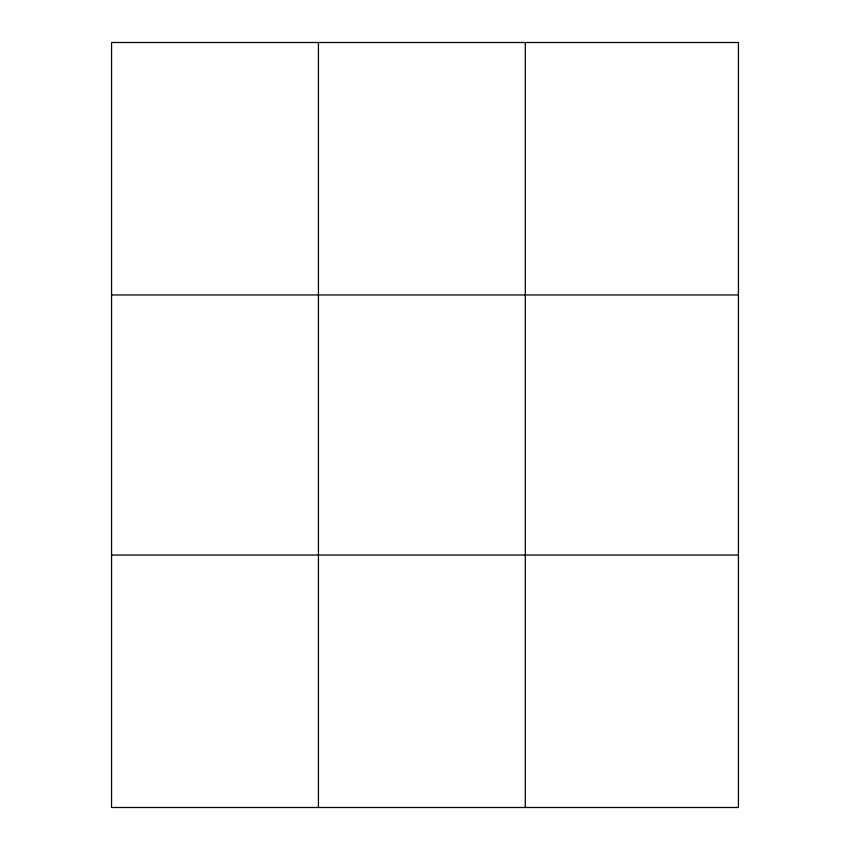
<?xml version="1.0" encoding="UTF-8"?>
<svg xmlns="http://www.w3.org/2000/svg" width="850" height="850" viewBox="0 0 850 850"><rect width="100%" height="100%" fill="white"/><g stroke="black" fill="none" stroke-linecap="round" stroke-linejoin="round"><path stroke-width="1.27" d="M318.431 807.5L318.431 42.5M525.3 807.5L525.3 42.5M111.552 294.95L738.448 294.95M111.552 555.05L738.448 555.05M738.448 681.275L738.448 807.5L111.552 807.5L111.552 42.5L738.448 42.5L738.448 681.275"/></g></svg>
